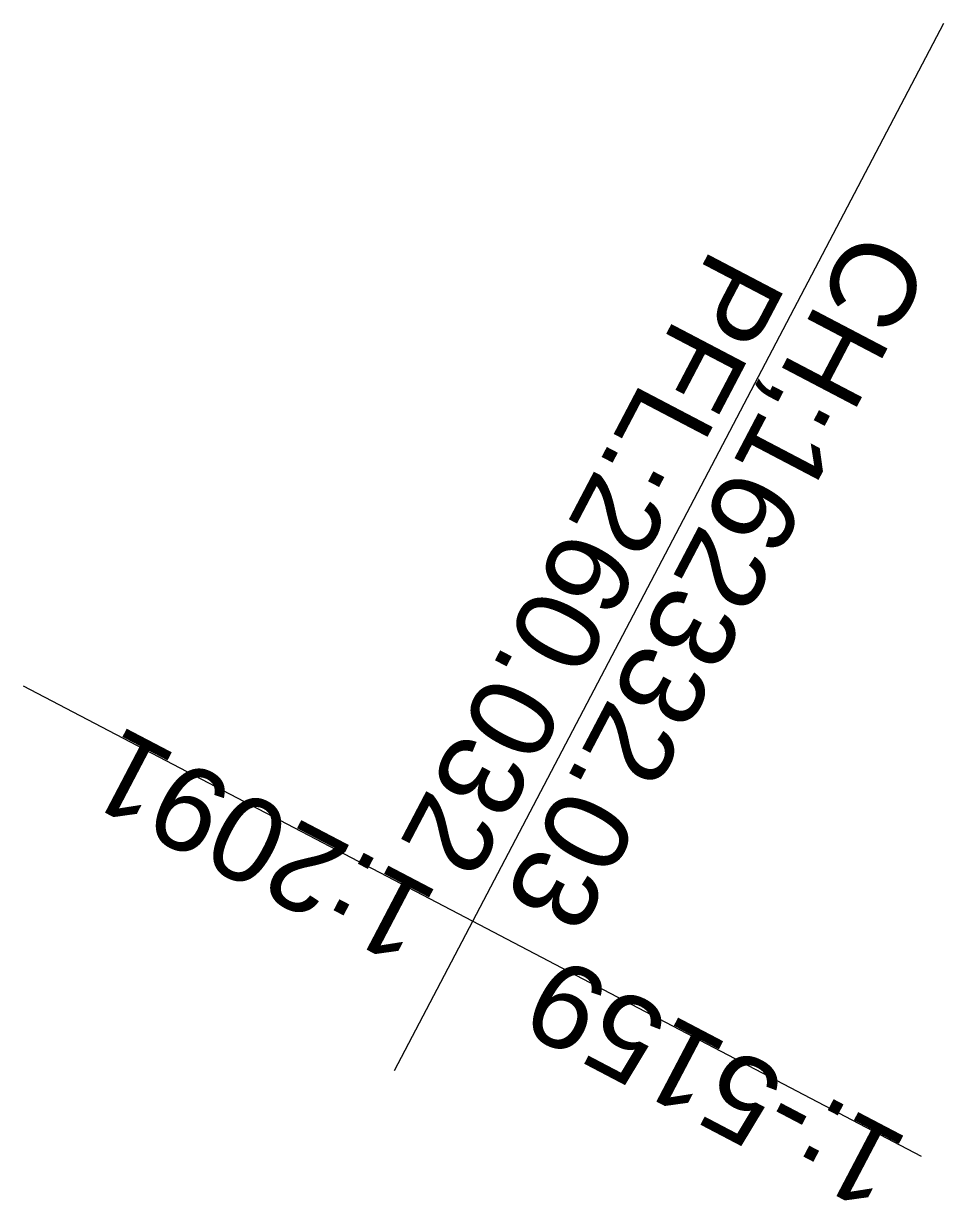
# Model space of a CAD drawing. Header units: metres. Extents: x 598670 to 602652, y 3407602 to 3409525.
# Drawn here: x 601085.15 to 601112.37, y 3407601.88 to 3407636.71 of the extents above; entities that cross this region are included whole.
import ezdxf

# ---------------------------------------------------------------- set-up
doc = ezdxf.new("R2010")
doc.units = ezdxf.units.M
doc.header["$MEASUREMENT"] = 0
doc.layers.add('gradient', color=7, linetype='Continuous', lineweight=0)
doc.styles.add('Style-Arial', font='arial.ttf')

msp = doc.modelspace()

# ---------------------------------------------------------------- linework, layer by layer
at = {"layer": 'gradient', "color": 1}
msp.add_line((601112.372, 3407636.714), (601096.116, 3407605.718), dxfattribs=at)
at = {"layer": 'gradient', "color": 1, "flags": 128}
msp.add_lwpolyline([(601111.721, 3407603.177), (601098.438, 3407610.146), (601085.151, 3407617.106)], dxfattribs=at)

# ---------------------------------------------------------------- texts
at = {"layer": 'gradient', "color": 1, "char_height": 2.5, "style": 'Style-Arial'}
for s, insert, attachment_point, rotation, line_spacing_factor in [('CH;162332.03\\PPFL:260.032', (601101.56, 3407609.639), 3, 242.3255, 0.84), ('1:2091', (601097.53, 3407610.998), 7, 152.3571, 0.636), ('1:-5159', (601111.433, 3407603.704), 7, 152.3128, 0.636)]:
    msp.add_mtext(s, dxfattribs=dict(at, insert=insert, attachment_point=attachment_point, rotation=rotation, line_spacing_factor=line_spacing_factor))

doc.saveas('drawing.dxf')
